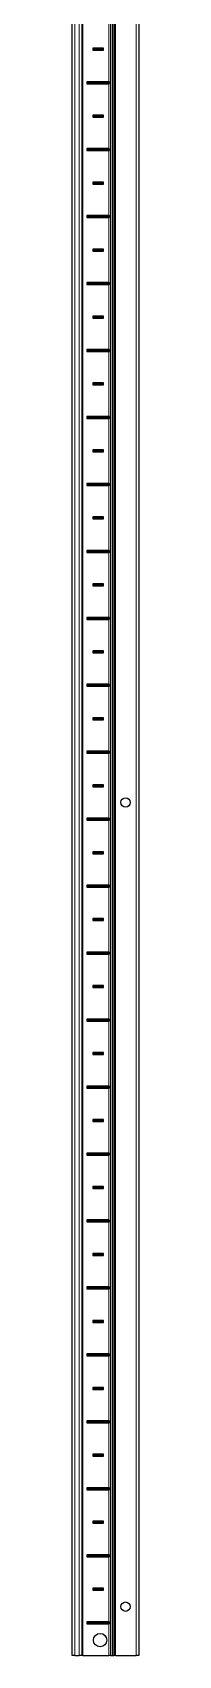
# Model space of a CAD drawing. Header units: millimetres. Extents: x -250 to 5825, y -2447 to 1453.
# Drawn here: x 1362 to 1412, y -1006 to 206 of the extents above; entities that cross this region are included whole.
import ezdxf

# ---------------------------------------------------------------- set-up
doc = ezdxf.new("R2010")
doc.units = ezdxf.units.MM

msp = doc.modelspace()

# ---------------------------------------------------------------- linework, layer by layer
at = {"color": 7, "linetype": 'Continuous', "lineweight": 25}
for p, q in [((1362.49, -1006.24), (1362.49, 892.76)), ((1369.69, 892.76), (1369.69, -1006.24)), ((1392.36, 892.76), (1392.36, -1006.24)), ((1392.4, 892.76), (1392.4, -1006.24)), ((1394.19, 892.76), (1394.19, -1006.24)), ((1412.19, 892.76), (1412.19, -1006.24)), ((1385.84, 194.01), (1377.84, 194.01)), ((1377.84, 194.01), (1377.84, 192.51)), ((1378.59, 193.26), (1377.84, 194.01)), ((1385.09, 193.26), (1385.84, 194.01)), ((1385.84, 192.51), (1385.84, 194.01)), ((1378.59, 193.26), (1377.84, 192.51)), ((1377.84, 192.51), (1385.84, 192.51)), ((1378.59, 193.26), (1385.09, 193.26)), ((1385.09, 193.26), (1385.84, 192.51)), ((1389.74, 169.01), (1373.34, 169.01)), ((1373.34, 169.01), (1373.34, 167.51)), ((1374.09, 168.26), (1373.34, 169.01)), ((1374.09, 168.26), (1373.34, 167.51)), ((1373.34, 167.51), (1389.74, 167.51)), ((1374.09, 168.26), (1389.59, 168.26)), ((1389.59, 168.26), (1390.23, 168.9)), ((1389.59, 168.26), (1390.23, 167.61)), ((1390.23, 167.61), (1390.23, 168.9)), ((1385.84, 144.01), (1377.84, 144.01)), ((1377.84, 144.01), (1377.84, 142.51)), ((1378.59, 143.26), (1377.84, 144.01)), ((1378.59, 143.26), (1377.84, 142.51)), ((1377.84, 142.51), (1385.84, 142.51)), ((1378.59, 143.26), (1385.09, 143.26)), ((1385.09, 143.26), (1385.84, 144.01)), ((1385.09, 143.26), (1385.84, 142.51)), ((1385.84, 142.51), (1385.84, 144.01)), ((1389.74, 119.01), (1373.34, 119.01)), ((1373.34, 119.01), (1373.34, 117.51)), ((1374.09, 118.26), (1373.34, 119.01)), ((1374.09, 118.26), (1373.34, 117.51)), ((1373.34, 117.51), (1389.74, 117.51)), ((1374.09, 118.26), (1389.59, 118.26)), ((1389.59, 118.26), (1390.23, 118.9)), ((1389.59, 118.26), (1390.23, 117.61)), ((1390.23, 117.61), (1390.23, 118.9)), ((1385.84, 94.01), (1377.84, 94.01)), ((1377.84, 94.01), (1377.84, 92.51)), ((1378.59, 93.26), (1377.84, 94.01)), ((1378.59, 93.26), (1377.84, 92.51)), ((1377.84, 92.51), (1385.84, 92.51)), ((1378.59, 93.26), (1385.09, 93.26)), ((1385.09, 93.26), (1385.84, 94.01)), ((1385.09, 93.26), (1385.84, 92.51)), ((1385.84, 92.51), (1385.84, 94.01)), ((1389.74, 69.01), (1373.34, 69.01)), ((1373.34, 69.01), (1373.34, 67.51)), ((1374.09, 68.26), (1373.34, 69.01)), ((1374.09, 68.26), (1373.34, 67.51)), ((1373.34, 67.51), (1389.74, 67.51)), ((1374.09, 68.26), (1389.59, 68.26)), ((1389.59, 68.26), (1390.23, 68.9)), ((1389.59, 68.26), (1390.23, 67.61)), ((1390.23, 67.61), (1390.23, 68.9)), ((1385.84, 44.01), (1377.84, 44.01)), ((1377.84, 44.01), (1377.84, 42.51)), ((1378.59, 43.26), (1377.84, 44.01)), ((1378.59, 43.26), (1377.84, 42.51)), ((1377.84, 42.51), (1385.84, 42.51)), ((1378.59, 43.26), (1385.09, 43.26)), ((1385.09, 43.26), (1385.84, 44.01)), ((1385.09, 43.26), (1385.84, 42.51)), ((1385.84, 42.51), (1385.84, 44.01)), ((1389.74, 19.01), (1373.34, 19.01)), ((1373.34, 19.01), (1373.34, 17.51)), ((1374.09, 18.26), (1373.34, 19.01)), ((1374.09, 18.26), (1373.34, 17.51)), ((1373.34, 17.51), (1389.74, 17.51)), ((1374.09, 18.26), (1389.59, 18.26)), ((1389.59, 18.26), (1390.23, 18.9)), ((1389.59, 18.26), (1390.23, 17.61)), ((1390.23, 17.61), (1390.23, 18.9)), ((1385.84, -5.99), (1377.84, -5.99)), ((1377.84, -5.99), (1377.84, -7.49)), ((1378.59, -6.74), (1377.84, -5.99)), ((1378.59, -6.74), (1377.84, -7.49)), ((1377.84, -7.49), (1385.84, -7.49)), ((1378.59, -6.74), (1385.09, -6.74)), ((1385.09, -6.74), (1385.84, -5.99)), ((1385.09, -6.74), (1385.84, -7.49)), ((1385.84, -7.49), (1385.84, -5.99)), ((1389.74, -30.99), (1373.34, -30.99)), ((1373.34, -30.99), (1373.34, -32.49)), ((1374.09, -31.74), (1373.34, -30.99)), ((1374.09, -31.74), (1373.34, -32.49)), ((1373.34, -32.49), (1389.74, -32.49)), ((1374.09, -31.74), (1389.59, -31.74)), ((1389.59, -31.74), (1390.23, -31.1)), ((1389.59, -31.74), (1390.23, -32.39)), ((1390.23, -32.39), (1390.23, -31.1)), ((1385.84, -55.99), (1377.84, -55.99)), ((1377.84, -55.99), (1377.84, -57.49)), ((1378.59, -56.74), (1377.84, -55.99)), ((1378.59, -56.74), (1377.84, -57.49)), ((1377.84, -57.49), (1385.84, -57.49)), ((1378.59, -56.74), (1385.09, -56.74)), ((1385.09, -56.74), (1385.84, -55.99)), ((1385.09, -56.74), (1385.84, -57.49)), ((1385.84, -57.49), (1385.84, -55.99)), ((1389.74, -80.99), (1373.34, -80.99)), ((1373.34, -80.99), (1373.34, -82.49)), ((1374.09, -81.74), (1373.34, -80.99)), ((1374.09, -81.74), (1373.34, -82.49)), ((1373.34, -82.49), (1389.74, -82.49)), ((1374.09, -81.74), (1389.59, -81.74)), ((1389.59, -81.74), (1390.23, -81.1)), ((1389.59, -81.74), (1390.23, -82.39)), ((1390.23, -82.39), (1390.23, -81.1)), ((1385.84, -105.99), (1377.84, -105.99)), ((1377.84, -105.99), (1377.84, -107.49)), ((1378.59, -106.74), (1377.84, -105.99)), ((1378.59, -106.74), (1377.84, -107.49)), ((1377.84, -107.49), (1385.84, -107.49)), ((1378.59, -106.74), (1385.09, -106.74)), ((1385.09, -106.74), (1385.84, -105.99)), ((1385.09, -106.74), (1385.84, -107.49)), ((1385.84, -107.49), (1385.84, -105.99)), ((1389.74, -130.99), (1373.34, -130.99)), ((1373.34, -130.99), (1373.34, -132.49)), ((1374.09, -131.74), (1373.34, -130.99)), ((1374.09, -131.74), (1373.34, -132.49)), ((1373.34, -132.49), (1389.74, -132.49)), ((1374.09, -131.74), (1389.59, -131.74)), ((1389.59, -131.74), (1390.23, -131.1)), ((1389.59, -131.74), (1390.23, -132.39)), ((1390.23, -132.39), (1390.23, -131.1)), ((1385.84, -155.99), (1377.84, -155.99)), ((1377.84, -155.99), (1377.84, -157.49)), ((1378.59, -156.74), (1377.84, -155.99)), ((1378.59, -156.74), (1377.84, -157.49)), ((1377.84, -157.49), (1385.84, -157.49)), ((1378.59, -156.74), (1385.09, -156.74)), ((1385.09, -156.74), (1385.84, -155.99)), ((1385.09, -156.74), (1385.84, -157.49)), ((1385.84, -157.49), (1385.84, -155.99)), ((1389.74, -180.99), (1373.34, -180.99)), ((1373.34, -180.99), (1373.34, -182.49)), ((1374.09, -181.74), (1373.34, -180.99)), ((1374.09, -181.74), (1373.34, -182.49)), ((1374.09, -181.74), (1389.59, -181.74)), ((1389.59, -181.74), (1390.23, -181.1)), ((1389.59, -181.74), (1390.23, -182.39)), ((1390.23, -182.39), (1390.23, -181.1)), ((1373.34, -182.49), (1389.74, -182.49)), ((1385.84, -205.99), (1377.84, -205.99)), ((1377.84, -205.99), (1377.84, -207.49)), ((1378.59, -206.74), (1377.84, -205.99)), ((1385.09, -206.74), (1385.84, -205.99)), ((1385.84, -207.49), (1385.84, -205.99)), ((1378.59, -206.74), (1377.84, -207.49)), ((1377.84, -207.49), (1385.84, -207.49)), ((1378.59, -206.74), (1385.09, -206.74)), ((1385.09, -206.74), (1385.84, -207.49)), ((1389.74, -230.99), (1373.34, -230.99)), ((1373.34, -230.99), (1373.34, -232.49)), ((1374.09, -231.74), (1373.34, -230.99)), ((1374.09, -231.74), (1373.34, -232.49)), ((1373.34, -232.49), (1389.74, -232.49)), ((1374.09, -231.74), (1389.59, -231.74)), ((1389.59, -231.74), (1390.23, -231.1)), ((1389.59, -231.74), (1390.23, -232.39)), ((1390.23, -232.39), (1390.23, -231.1)), ((1385.84, -255.99), (1377.84, -255.99)), ((1377.84, -255.99), (1377.84, -257.49)), ((1378.59, -256.74), (1377.84, -255.99)), ((1378.59, -256.74), (1377.84, -257.49)), ((1377.84, -257.49), (1385.84, -257.49)), ((1378.59, -256.74), (1385.09, -256.74)), ((1385.09, -256.74), (1385.84, -255.99)), ((1385.09, -256.74), (1385.84, -257.49)), ((1385.84, -257.49), (1385.84, -255.99)), ((1389.74, -280.99), (1373.34, -280.99)), ((1373.34, -280.99), (1373.34, -282.49)), ((1374.09, -281.74), (1373.34, -280.99)), ((1374.09, -281.74), (1373.34, -282.49)), ((1373.34, -282.49), (1389.74, -282.49)), ((1374.09, -281.74), (1389.59, -281.74)), ((1389.59, -281.74), (1390.23, -281.1)), ((1389.59, -281.74), (1390.23, -282.39)), ((1390.23, -282.39), (1390.23, -281.1)), ((1385.84, -305.99), (1377.84, -305.99)), ((1377.84, -305.99), (1377.84, -307.49)), ((1378.59, -306.74), (1377.84, -305.99)), ((1378.59, -306.74), (1377.84, -307.49)), ((1377.84, -307.49), (1385.84, -307.49)), ((1378.59, -306.74), (1385.09, -306.74)), ((1385.09, -306.74), (1385.84, -305.99)), ((1385.09, -306.74), (1385.84, -307.49)), ((1385.84, -307.49), (1385.84, -305.99)), ((1389.74, -330.99), (1373.34, -330.99)), ((1373.34, -330.99), (1373.34, -332.49)), ((1374.09, -331.74), (1373.34, -330.99)), ((1374.09, -331.74), (1373.34, -332.49)), ((1373.34, -332.49), (1389.74, -332.49)), ((1374.09, -331.74), (1389.59, -331.74)), ((1389.59, -331.74), (1390.23, -331.1)), ((1389.59, -331.74), (1390.23, -332.39)), ((1390.23, -332.39), (1390.23, -331.1)), ((1385.84, -355.99), (1377.84, -355.99)), ((1377.84, -355.99), (1377.84, -357.49)), ((1378.59, -356.74), (1377.84, -355.99)), ((1378.59, -356.74), (1377.84, -357.49)), ((1377.84, -357.49), (1385.84, -357.49)), ((1378.59, -356.74), (1385.09, -356.74)), ((1385.09, -356.74), (1385.84, -355.99)), ((1385.09, -356.74), (1385.84, -357.49)), ((1385.84, -357.49), (1385.84, -355.99)), ((1389.74, -380.99), (1373.34, -380.99)), ((1373.34, -380.99), (1373.34, -382.49)), ((1374.09, -381.74), (1373.34, -380.99)), ((1374.09, -381.74), (1373.34, -382.49)), ((1373.34, -382.49), (1389.74, -382.49)), ((1374.09, -381.74), (1389.59, -381.74)), ((1389.59, -381.74), (1390.23, -381.1)), ((1389.59, -381.74), (1390.23, -382.39)), ((1390.23, -382.39), (1390.23, -381.1)), ((1385.84, -405.99), (1377.84, -405.99)), ((1377.84, -405.99), (1377.84, -407.49)), ((1378.59, -406.74), (1377.84, -405.99)), ((1378.59, -406.74), (1377.84, -407.49)), ((1377.84, -407.49), (1385.84, -407.49)), ((1378.59, -406.74), (1385.09, -406.74)), ((1385.09, -406.74), (1385.84, -405.99)), ((1385.09, -406.74), (1385.84, -407.49)), ((1385.84, -407.49), (1385.84, -405.99)), ((1389.74, -430.99), (1373.34, -430.99)), ((1373.34, -430.99), (1373.34, -432.49)), ((1374.09, -431.74), (1373.34, -430.99)), ((1374.09, -431.74), (1373.34, -432.49)), ((1373.34, -432.49), (1389.74, -432.49)), ((1374.09, -431.74), (1389.59, -431.74)), ((1389.59, -431.74), (1390.23, -431.1)), ((1389.59, -431.74), (1390.23, -432.39)), ((1390.23, -432.39), (1390.23, -431.1)), ((1385.84, -455.99), (1377.84, -455.99)), ((1377.84, -455.99), (1377.84, -457.49)), ((1378.59, -456.74), (1377.84, -455.99)), ((1378.59, -456.74), (1377.84, -457.49)), ((1377.84, -457.49), (1385.84, -457.49)), ((1378.59, -456.74), (1385.09, -456.74)), ((1385.09, -456.74), (1385.84, -455.99)), ((1385.09, -456.74), (1385.84, -457.49)), ((1385.84, -457.49), (1385.84, -455.99)), ((1389.74, -480.99), (1373.34, -480.99)), ((1373.34, -480.99), (1373.34, -482.49)), ((1374.09, -481.74), (1373.34, -480.99)), ((1374.09, -481.74), (1373.34, -482.49)), ((1373.34, -482.49), (1389.74, -482.49)), ((1374.09, -481.74), (1389.59, -481.74)), ((1389.59, -481.74), (1390.23, -481.1)), ((1389.59, -481.74), (1390.23, -482.39)), ((1390.23, -482.39), (1390.23, -481.1)), ((1385.84, -505.99), (1377.84, -505.99)), ((1377.84, -505.99), (1377.84, -507.49)), ((1378.59, -506.74), (1377.84, -505.99)), ((1378.59, -506.74), (1377.84, -507.49)), ((1377.84, -507.49), (1385.84, -507.49)), ((1378.59, -506.74), (1385.09, -506.74)), ((1385.09, -506.74), (1385.84, -505.99)), ((1385.09, -506.74), (1385.84, -507.49)), ((1385.84, -507.49), (1385.84, -505.99)), ((1389.74, -530.99), (1373.34, -530.99)), ((1373.34, -530.99), (1373.34, -532.49)), ((1374.09, -531.74), (1373.34, -530.99)), ((1374.09, -531.74), (1373.34, -532.49)), ((1373.34, -532.49), (1389.74, -532.49)), ((1374.09, -531.74), (1389.59, -531.74)), ((1389.59, -531.74), (1390.23, -531.1)), ((1389.59, -531.74), (1390.23, -532.39)), ((1390.23, -532.39), (1390.23, -531.1)), ((1385.84, -555.99), (1377.84, -555.99)), ((1377.84, -555.99), (1377.84, -557.49)), ((1378.59, -556.74), (1377.84, -555.99)), ((1378.59, -556.74), (1377.84, -557.49)), ((1377.84, -557.49), (1385.84, -557.49)), ((1378.59, -556.74), (1385.09, -556.74)), ((1385.09, -556.74), (1385.84, -555.99)), ((1385.09, -556.74), (1385.84, -557.49)), ((1385.84, -557.49), (1385.84, -555.99)), ((1389.74, -580.99), (1373.34, -580.99)), ((1373.34, -580.99), (1373.34, -582.49)), ((1374.09, -581.74), (1373.34, -580.99)), ((1374.09, -581.74), (1373.34, -582.49)), ((1374.09, -581.74), (1389.59, -581.74)), ((1389.59, -581.74), (1390.23, -581.1)), ((1389.59, -581.74), (1390.23, -582.39)), ((1390.23, -582.39), (1390.23, -581.1)), ((1373.34, -582.49), (1389.74, -582.49)), ((1385.84, -605.99), (1377.84, -605.99)), ((1377.84, -605.99), (1377.84, -607.49)), ((1378.59, -606.74), (1377.84, -605.99)), ((1385.09, -606.74), (1385.84, -605.99)), ((1385.84, -607.49), (1385.84, -605.99)), ((1378.59, -606.74), (1377.84, -607.49)), ((1377.84, -607.49), (1385.84, -607.49)), ((1378.59, -606.74), (1385.09, -606.74)), ((1385.09, -606.74), (1385.84, -607.49)), ((1389.74, -630.99), (1373.34, -630.99)), ((1373.34, -630.99), (1373.34, -632.49)), ((1374.09, -631.74), (1373.34, -630.99)), ((1374.09, -631.74), (1373.34, -632.49)), ((1373.34, -632.49), (1389.74, -632.49)), ((1374.09, -631.74), (1389.59, -631.74)), ((1389.59, -631.74), (1390.23, -631.1)), ((1389.59, -631.74), (1390.23, -632.39)), ((1390.23, -632.39), (1390.23, -631.1)), ((1385.84, -655.99), (1377.84, -655.99)), ((1377.84, -655.99), (1377.84, -657.49)), ((1378.59, -656.74), (1377.84, -655.99)), ((1378.59, -656.74), (1377.84, -657.49)), ((1377.84, -657.49), (1385.84, -657.49)), ((1378.59, -656.74), (1385.09, -656.74)), ((1385.09, -656.74), (1385.84, -655.99)), ((1385.09, -656.74), (1385.84, -657.49)), ((1385.84, -657.49), (1385.84, -655.99)), ((1389.74, -680.99), (1373.34, -680.99)), ((1373.34, -680.99), (1373.34, -682.49)), ((1374.09, -681.74), (1373.34, -680.99)), ((1374.09, -681.74), (1373.34, -682.49)), ((1373.34, -682.49), (1389.74, -682.49)), ((1374.09, -681.74), (1389.59, -681.74)), ((1389.59, -681.74), (1390.23, -681.1)), ((1389.59, -681.74), (1390.23, -682.39)), ((1390.23, -682.39), (1390.23, -681.1)), ((1385.84, -705.99), (1377.84, -705.99)), ((1377.84, -705.99), (1377.84, -707.49)), ((1378.59, -706.74), (1377.84, -705.99)), ((1378.59, -706.74), (1377.84, -707.49)), ((1377.84, -707.49), (1385.84, -707.49)), ((1378.59, -706.74), (1385.09, -706.74)), ((1385.09, -706.74), (1385.84, -705.99)), ((1385.09, -706.74), (1385.84, -707.49)), ((1385.84, -707.49), (1385.84, -705.99)), ((1389.74, -730.99), (1373.34, -730.99)), ((1373.34, -730.99), (1373.34, -732.49)), ((1374.09, -731.74), (1373.34, -730.99)), ((1374.09, -731.74), (1373.34, -732.49)), ((1373.34, -732.49), (1389.74, -732.49)), ((1374.09, -731.74), (1389.59, -731.74)), ((1389.59, -731.74), (1390.23, -731.1)), ((1389.59, -731.74), (1390.23, -732.39)), ((1390.23, -732.39), (1390.23, -731.1)), ((1385.84, -755.99), (1377.84, -755.99)), ((1377.84, -755.99), (1377.84, -757.49)), ((1378.59, -756.74), (1377.84, -755.99)), ((1378.59, -756.74), (1377.84, -757.49)), ((1377.84, -757.49), (1385.84, -757.49)), ((1378.59, -756.74), (1385.09, -756.74)), ((1385.09, -756.74), (1385.84, -755.99)), ((1385.09, -756.74), (1385.84, -757.49)), ((1385.84, -757.49), (1385.84, -755.99)), ((1389.74, -780.99), (1373.34, -780.99)), ((1373.34, -780.99), (1373.34, -782.49)), ((1374.09, -781.74), (1373.34, -780.99)), ((1374.09, -781.74), (1373.34, -782.49)), ((1373.34, -782.49), (1389.74, -782.49)), ((1374.09, -781.74), (1389.59, -781.74)), ((1389.59, -781.74), (1390.23, -781.1)), ((1389.59, -781.74), (1390.23, -782.39)), ((1390.23, -782.39), (1390.23, -781.1)), ((1385.84, -805.99), (1377.84, -805.99)), ((1377.84, -805.99), (1377.84, -807.49)), ((1378.59, -806.74), (1377.84, -805.99)), ((1378.59, -806.74), (1377.84, -807.49)), ((1377.84, -807.49), (1385.84, -807.49)), ((1378.59, -806.74), (1385.09, -806.74)), ((1385.09, -806.74), (1385.84, -805.99)), ((1385.09, -806.74), (1385.84, -807.49)), ((1385.84, -807.49), (1385.84, -805.99)), ((1389.74, -830.99), (1373.34, -830.99)), ((1373.34, -830.99), (1373.34, -832.49)), ((1374.09, -831.74), (1373.34, -830.99)), ((1374.09, -831.74), (1373.34, -832.49)), ((1373.34, -832.49), (1389.74, -832.49)), ((1374.09, -831.74), (1389.59, -831.74)), ((1389.59, -831.74), (1390.23, -831.1)), ((1389.59, -831.74), (1390.23, -832.39)), ((1390.23, -832.39), (1390.23, -831.1)), ((1385.84, -855.99), (1377.84, -855.99)), ((1377.84, -855.99), (1377.84, -857.49)), ((1378.59, -856.74), (1377.84, -855.99)), ((1378.59, -856.74), (1377.84, -857.49)), ((1377.84, -857.49), (1385.84, -857.49)), ((1378.59, -856.74), (1385.09, -856.74)), ((1385.09, -856.74), (1385.84, -855.99)), ((1385.09, -856.74), (1385.84, -857.49)), ((1385.84, -857.49), (1385.84, -855.99)), ((1389.74, -880.99), (1373.34, -880.99)), ((1373.34, -880.99), (1373.34, -882.49)), ((1374.09, -881.74), (1373.34, -880.99)), ((1374.09, -881.74), (1373.34, -882.49)), ((1373.34, -882.49), (1389.74, -882.49)), ((1374.09, -881.74), (1389.59, -881.74)), ((1389.59, -881.74), (1390.23, -881.1)), ((1389.59, -881.74), (1390.23, -882.39)), ((1390.23, -882.39), (1390.23, -881.1)), ((1377.84, -905.99), (1377.84, -907.49)), ((1385.84, -905.99), (1377.84, -905.99)), ((1378.59, -906.74), (1377.84, -905.99)), ((1378.59, -906.74), (1377.84, -907.49)), ((1377.84, -907.49), (1385.84, -907.49)), ((1378.59, -906.74), (1385.09, -906.74)), ((1385.09, -906.74), (1385.84, -905.99)), ((1385.09, -906.74), (1385.84, -907.49)), ((1385.84, -907.49), (1385.84, -905.99)), ((1389.74, -930.99), (1373.34, -930.99)), ((1373.34, -930.99), (1373.34, -932.49)), ((1374.09, -931.74), (1373.34, -930.99)), ((1374.09, -931.74), (1373.34, -932.49)), ((1373.34, -932.49), (1389.74, -932.49)), ((1374.09, -931.74), (1389.59, -931.74)), ((1389.59, -931.74), (1390.23, -931.1)), ((1389.59, -931.74), (1390.23, -932.39)), ((1390.23, -932.39), (1390.23, -931.1)), ((1377.84, -955.99), (1377.84, -957.49)), ((1385.84, -955.99), (1377.84, -955.99)), ((1378.59, -956.74), (1377.84, -955.99)), ((1378.59, -956.74), (1377.84, -957.49)), ((1378.59, -956.74), (1385.09, -956.74)), ((1385.09, -956.74), (1385.84, -955.99)), ((1385.09, -956.74), (1385.84, -957.49)), ((1385.84, -957.49), (1385.84, -955.99)), ((1377.84, -957.49), (1385.84, -957.49)), ((1389.74, -980.99), (1373.34, -980.99)), ((1373.34, -980.99), (1373.34, -982.49)), ((1374.09, -981.74), (1373.34, -980.99)), ((1389.59, -981.74), (1390.23, -981.1)), ((1390.23, -982.39), (1390.23, -981.1)), ((1374.09, -981.74), (1373.34, -982.49)), ((1373.34, -982.49), (1389.74, -982.49)), ((1374.09, -981.74), (1389.59, -981.74)), ((1389.59, -981.74), (1390.23, -982.39)), ((1364.49, -1006.24), (1362.49, -1006.24)), ((1364.49, -1006.24), (1367.69, -1006.24)), ((1369.69, -1006.24), (1367.69, -1006.24)), ((1370.34, -1006.24), (1369.69, -1006.24)), ((1370.34, -1006.24), (1389.74, -1006.24)), ((1391.16, -1006.24), (1389.74, -1006.24)), ((1391.16, -1006.24), (1392.36, -1006.24)), ((1392.36, -1006.24), (1392.4, -1006.24)), ((1392.4, -1006.24), (1393.6, -1006.24)), ((1394.19, -1006.24), (1393.6, -1006.24)), ((1394.84, -1006.24), (1394.19, -1006.24)), ((1394.84, -1006.24), (1410.19, -1006.24)), ((1412.19, -1006.24), (1410.19, -1006.24))]:
    msp.add_line(p, q, dxfattribs=at)
at = {"color": 8, "linetype": 'Continuous', "lineweight": 18}
for p, q in [((1364.49, 892.76), (1364.49, -1006.24)), ((1367.69, -1006.24), (1367.69, 892.76)), ((1370.34, 892.76), (1370.34, -1006.24)), ((1391.16, 892.76), (1391.16, -1006.24)), ((1393.6, -1006.24), (1393.6, 892.76)), ((1394.84, 892.76), (1394.84, -1006.24)), ((1410.19, -1006.24), (1410.19, 892.76)), ((1389.74, 169.01), (1389.74, 217.51)), ((1389.74, 119.01), (1389.74, 167.51)), ((1389.74, 69.01), (1389.74, 117.51)), ((1389.74, 19.01), (1389.74, 67.51)), ((1389.74, -30.99), (1389.74, 17.51)), ((1389.74, -80.99), (1389.74, -32.49)), ((1389.74, -130.99), (1389.74, -82.49)), ((1389.74, -180.99), (1389.74, -132.49)), ((1389.74, -230.99), (1389.74, -182.49)), ((1389.74, -280.99), (1389.74, -232.49)), ((1389.74, -330.99), (1389.74, -282.49)), ((1389.74, -380.99), (1389.74, -332.49)), ((1389.74, -430.99), (1389.74, -382.49)), ((1389.74, -480.99), (1389.74, -432.49)), ((1389.74, -530.99), (1389.74, -482.49)), ((1389.74, -580.99), (1389.74, -532.49)), ((1389.74, -630.99), (1389.74, -582.49)), ((1389.74, -680.99), (1389.74, -632.49)), ((1389.74, -730.99), (1389.74, -682.49)), ((1389.74, -780.99), (1389.74, -732.49)), ((1389.74, -830.99), (1389.74, -782.49)), ((1389.74, -880.99), (1389.74, -832.49)), ((1389.74, -930.99), (1389.74, -882.49)), ((1389.74, -980.99), (1389.74, -932.49)), ((1389.74, -1006.24), (1389.74, -982.49))]:
    msp.add_line(p, q, dxfattribs=at)
at = {"color": 7, "linetype": 'Continuous', "lineweight": 25}
for centre, radius in [((1402.34, -369.24), 3.5), ((1402.34, -969.74), 3.5), ((1383.34, -994.74), 5)]:
    msp.add_circle(centre, radius, dxfattribs=at)
for centre, start_param, end_param in [((1389.74, 165.54), 6.0349159, 6.2831853), ((1389.74, 170.97), 3.1415927, 3.389862), ((1389.74, 115.54), 6.0349159, 6.2831853), ((1389.74, 120.97), 3.1415927, 3.389862), ((1389.74, 65.54), 6.0349159, 6.2831853), ((1389.74, 70.97), 3.1415927, 3.389862), ((1389.74, 15.54), 6.0349159, 6.2831853), ((1389.74, 20.97), 3.1415927, 3.389862), ((1389.74, -34.46), 6.0349159, 6.2831853), ((1389.74, -29.03), 3.1415927, 3.389862), ((1389.74, -84.46), 6.0349159, 6.2831853), ((1389.74, -79.03), 3.1415927, 3.389862), ((1389.74, -134.46), 6.0349159, 6.2831853), ((1389.74, -129.03), 3.1415927, 3.389862), ((1389.74, -184.46), 6.0349159, 6.2831853), ((1389.74, -179.03), 3.1415927, 3.389862), ((1389.74, -234.46), 6.0349159, 6.2831853), ((1389.74, -229.03), 3.1415927, 3.389862), ((1389.74, -284.46), 6.0349159, 6.2831853), ((1389.74, -279.03), 3.1415927, 3.389862), ((1389.74, -334.46), 6.0349159, 6.2831853), ((1389.74, -329.03), 3.1415927, 3.389862), ((1389.74, -384.46), 6.0349159, 6.2831853), ((1389.74, -379.03), 3.1415927, 3.389862), ((1389.74, -434.46), 6.0349159, 6.2831853), ((1389.74, -429.03), 3.1415927, 3.389862), ((1389.74, -484.46), 6.0349159, 6.2831853), ((1389.74, -479.03), 3.1415927, 3.389862), ((1389.74, -534.46), 6.0349159, 6.2831853), ((1389.74, -529.03), 3.1415927, 3.389862), ((1389.74, -584.46), 6.0349159, 6.2831853), ((1389.74, -579.03), 3.1415927, 3.389862), ((1389.74, -634.46), 6.0349159, 6.2831853), ((1389.74, -629.03), 3.1415927, 3.389862), ((1389.74, -684.46), 6.0349159, 6.2831853), ((1389.74, -679.03), 3.1415927, 3.389862), ((1389.74, -734.46), 6.0349159, 6.2831853), ((1389.74, -729.03), 3.1415927, 3.389862), ((1389.74, -784.46), 6.0349159, 6.2831853), ((1389.74, -779.03), 3.1415927, 3.389862), ((1389.74, -834.46), 6.0349159, 6.2831853), ((1389.74, -829.03), 3.1415927, 3.389862), ((1389.74, -884.46), 6.0349159, 6.2831853), ((1389.74, -879.03), 3.1415927, 3.389862), ((1389.74, -934.46), 6.0349159, 6.2831853), ((1389.74, -929.03), 3.1415927, 3.389862), ((1389.74, -984.46), 6.0349159, 6.2831853), ((1389.74, -979.03), 3.1415927, 3.389862)]:
    msp.add_ellipse(centre, major_axis=(0, 3.46), ratio=0.5773503, start_param=start_param, end_param=end_param, dxfattribs=at)

doc.saveas('drawing.dxf')
